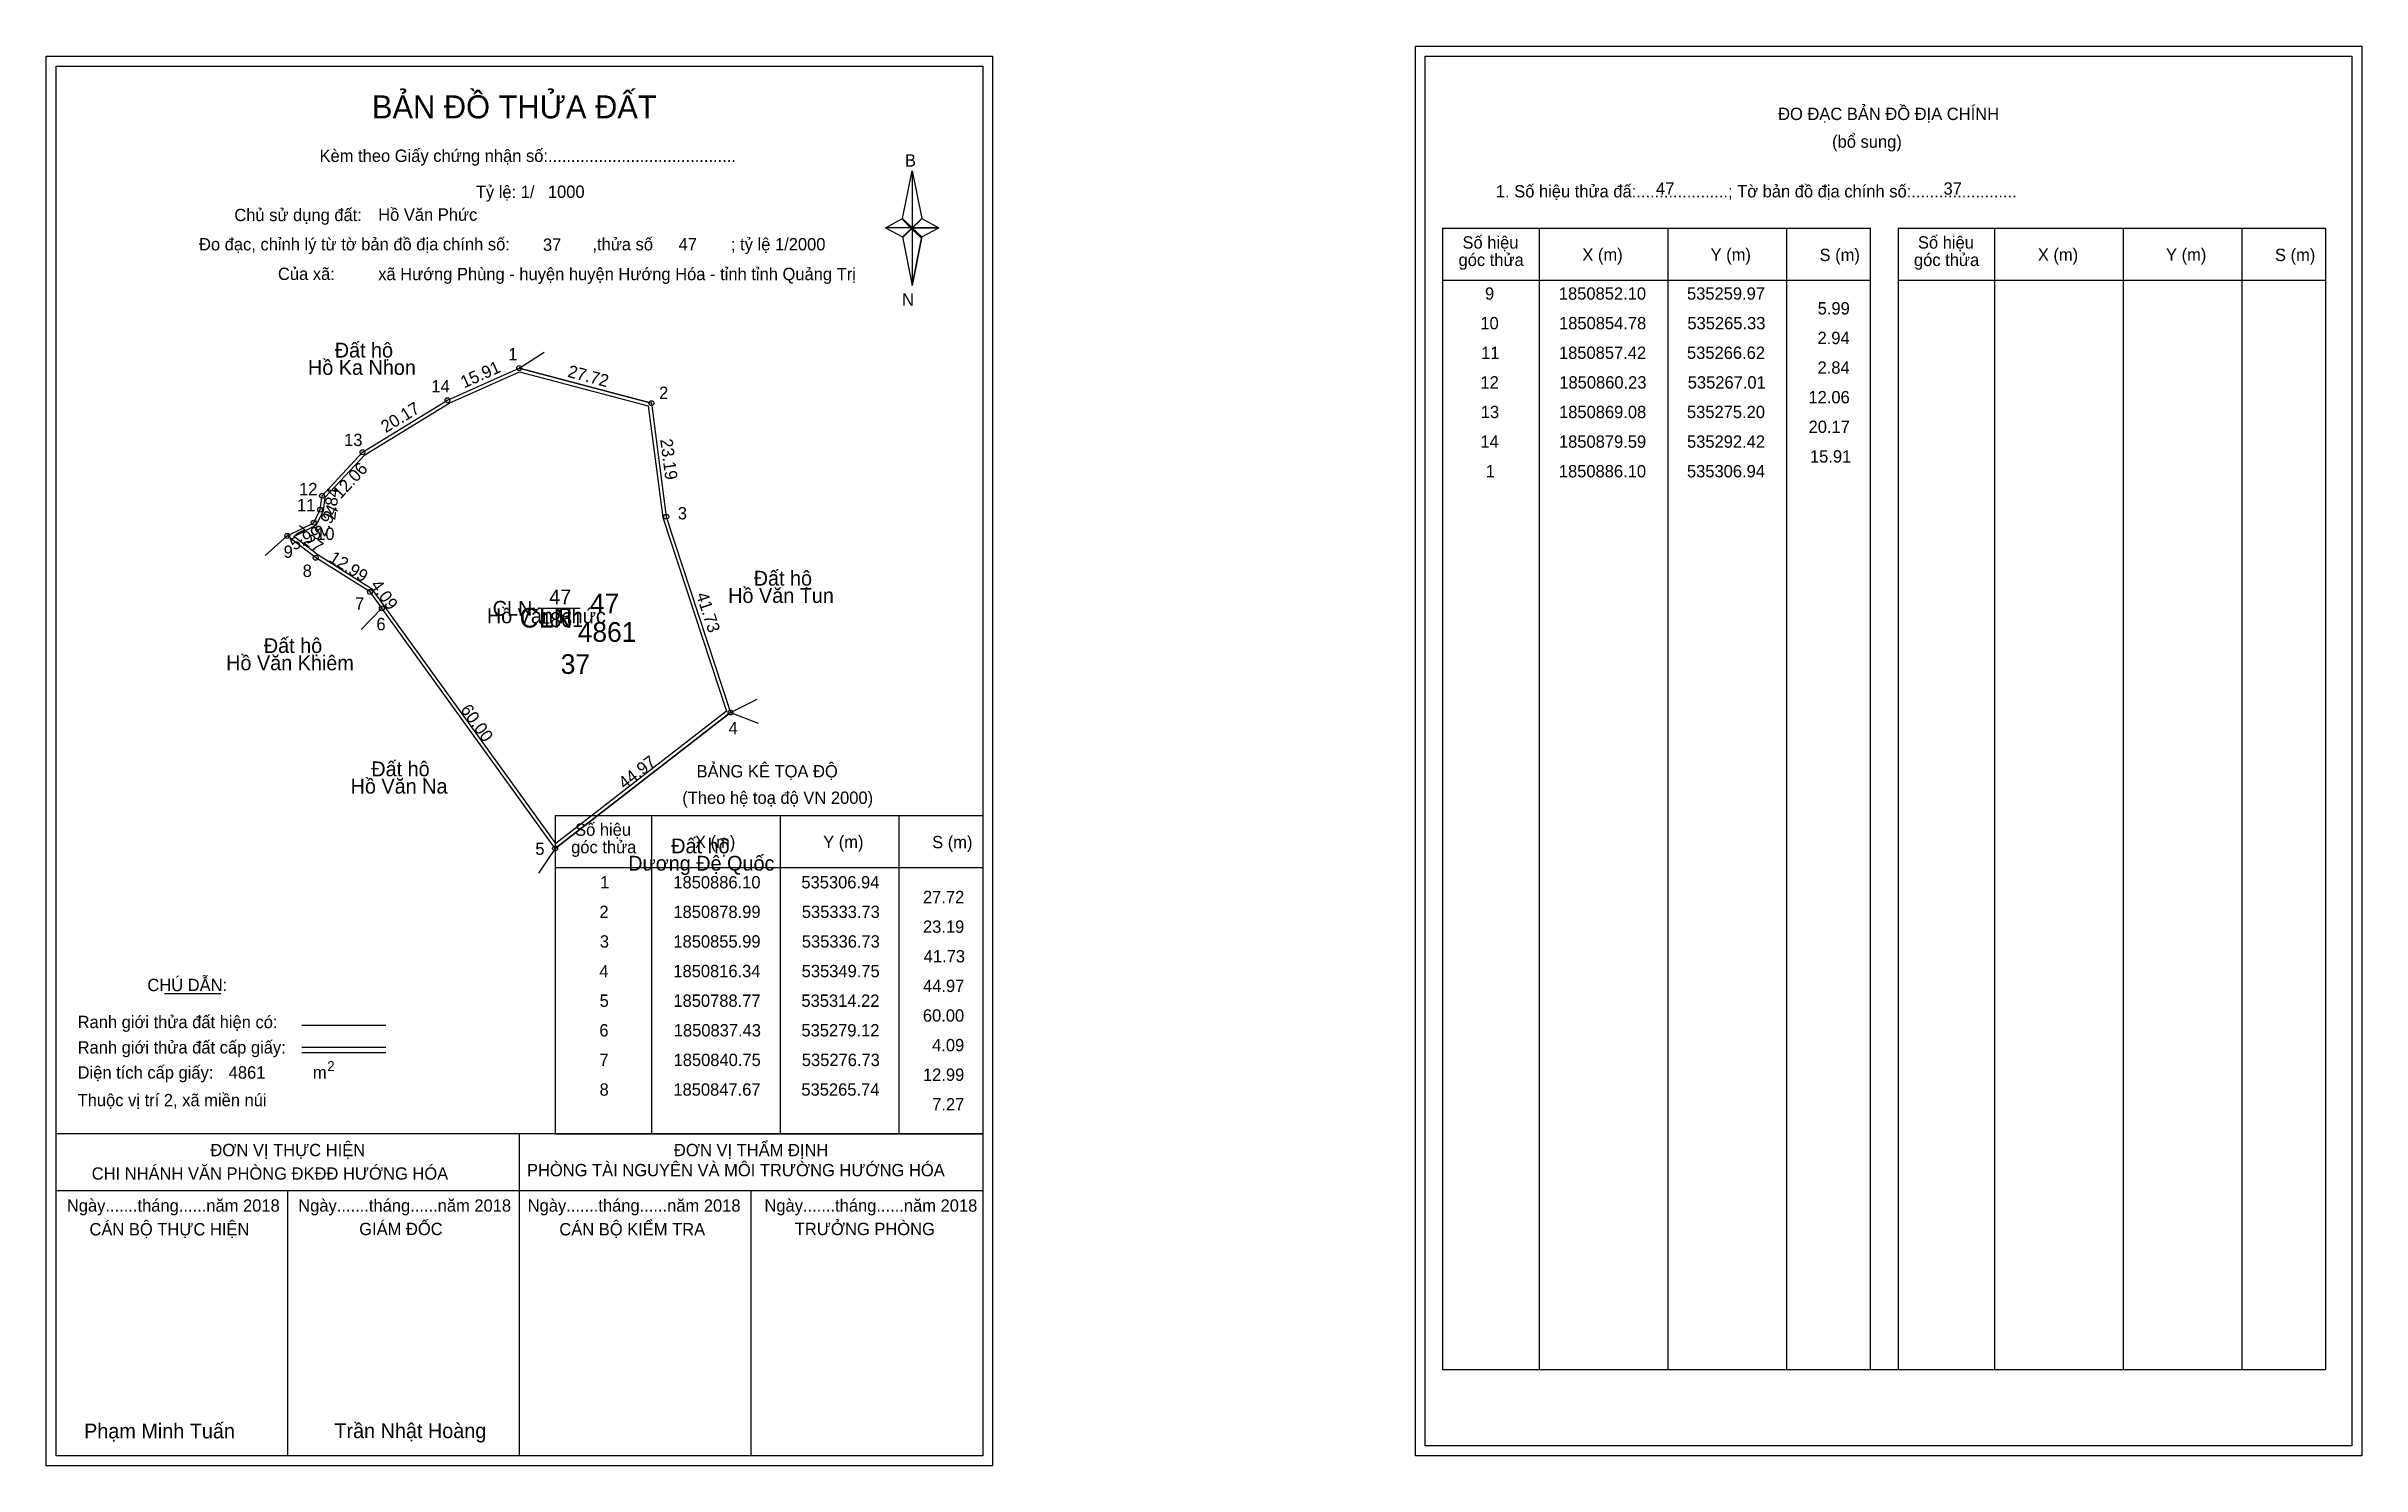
# Model space of a CAD drawing. Extents: x 535211 to 535680, y 1850664 to 1850951.
import ezdxf

# ---------------------------------------------------------------- set-up
doc = ezdxf.new("R2010")
doc.units = 0
for name, color, linetype in [('Level 1', 7, 'Continuous'), ('Level 10', 7, 'Continuous'), ('Level 11', 7, 'Continuous'), ('Level 13', 7, 'Continuous'), ('Level 2', 7, 'Continuous'), ('Level 27', 7, 'Continuous'), ('Level 3', 7, 'Continuous'), ('Level 36', 7, 'Continuous'), ('Level 4', 7, 'Continuous'), ('Level 49', 7, 'Continuous'), ('Level 5', 7, 'Continuous'), ('Level 53', 7, 'Continuous'), ('Level 55', 7, 'Continuous'), ('Level 6', 7, 'Continuous'), ('Level 63', 7, 'Continuous'), ('Level 7', 7, 'Continuous'), ('Level 9', 7, 'Continuous')]:
    doc.layers.add(name, color=color, linetype=linetype)

msp = doc.modelspace()

# ---------------------------------------------------------------- linework, layer by layer
at = {"layer": 'Level 1'}
for p, q in [((535490.48, 1850949.3), (535490.48, 1850949.3)), ((535213.16, 1850947.3), (535213.16, 1850947.3)), ((535384.58, 1850916.42), (535386.55, 1850926.06)), ((535386.55, 1850926.06), (535386.55, 1850914.53)), ((535386.55, 1850926.06), (535388.51, 1850916.42)), ((535381.13, 1850914.53), (535384.58, 1850916.42)), ((535384.58, 1850916.42), (535386.55, 1850914.53)), ((535386.4, 1850914.31), (535384.58, 1850916.2)), ((535388.37, 1850916.2), (535386.4, 1850914.31)), ((535386.4, 1850914.31), (535388.37, 1850916.2)), ((535388.51, 1850916.42), (535386.55, 1850914.53)), ((535386.55, 1850914.53), (535384.58, 1850912.69)), ((535386.4, 1850914.31), (535384.58, 1850912.47)), ((535384.58, 1850912.47), (535386.4, 1850914.31)), ((535384.58, 1850912.69), (535386.55, 1850902.83)), ((535388.37, 1850912.47), (535386.4, 1850914.31)), ((535386.55, 1850914.53), (535386.55, 1850902.83)), ((535386.55, 1850914.53), (535391.96, 1850914.53)), ((535386.55, 1850914.53), (535388.51, 1850912.69)), ((535388.51, 1850912.69), (535386.55, 1850902.83)), ((535388.51, 1850912.69), (535391.96, 1850914.53)), ((535494.01, 1850914.44), (535580.61, 1850914.44)), ((535513.6, 1850683.18), (535513.6, 1850914.44)), ((535539.67, 1850683.18), (535539.67, 1850914.44)), ((535563.65, 1850914.44), (535563.65, 1850683.18)), ((535580.61, 1850914.44), (535580.61, 1850683.18)), ((535586.27, 1850914.44), (535672.87, 1850914.44)), ((535605.86, 1850683.18), (535605.86, 1850914.44)), ((535631.93, 1850683.18), (535631.93, 1850914.44)), ((535655.9, 1850914.44), (535655.9, 1850683.18)), ((535672.87, 1850914.44), (535672.87, 1850683.18)), ((535494.01, 1850903.92), (535580.61, 1850903.92)), ((535586.27, 1850903.92), (535672.87, 1850903.92)), ((535314.25, 1850795.47), (535400.85, 1850795.47)), ((535333.84, 1850730.95), (535333.84, 1850795.47)), ((535359.91, 1850730.95), (535359.91, 1850795.47)), ((535383.88, 1850795.47), (535383.88, 1850730.95)), ((535314.25, 1850784.94), (535400.85, 1850784.94)), ((535235.07, 1850759.36), (535246.48, 1850759.36)), ((535262.94, 1850752.96), (535279.95, 1850752.96)), ((535262.94, 1850748.51), (535279.95, 1850748.51)), ((535262.94, 1850747.42), (535279.95, 1850747.42)), ((535319.98, 1850730.95), (535213.15, 1850730.95)), ((535400.85, 1850730.95), (535296.01, 1850730.95)), ((535307, 1850665.72), (535307, 1850730.95)), ((535314.25, 1850730.94), (535400.85, 1850730.94)), ((535400.85, 1850719.4), (535213.15, 1850719.4)), ((535260.08, 1850665.72), (535260.08, 1850719.4)), ((535353.93, 1850665.72), (535353.93, 1850719.4)), ((535494.01, 1850683.18), (535672.87, 1850683.18)), ((535678.18, 1850667.72), (535678.18, 1850667.72)), ((535400.85, 1850665.72), (535400.85, 1850665.72))]:
    msp.add_line(p, q, dxfattribs=at)
for points in [[(535384.58, 1850916.42), (535386.55, 1850926.06), (535386.55, 1850914.53)], [(535386.55, 1850914.53), (535388.51, 1850916.42), (535391.96, 1850914.53)], [(535381.13, 1850914.53), (535384.58, 1850912.69), (535386.55, 1850914.53)], [(535386.55, 1850914.53), (535386.55, 1850902.83), (535388.51, 1850912.69)]]:
    msp.add_lwpolyline(points, close=True, dxfattribs=at)
at = {"layer": 'Level 10'}
for p, q in [((535333.73, 1850878.99), (535306.94, 1850886.1)), ((535275.2, 1850869.08), (535292.42, 1850879.59)), ((535259.97, 1850852.1), (535265.33, 1850854.78)), ((535314.22, 1850788.77), (535349.75, 1850816.34))]:
    msp.add_line(p, q, dxfattribs=at)
for points in [[(535349.75, 1850816.34), (535314.22, 1850788.77), (535279.12, 1850837.43), (535276.73, 1850840.75), (535265.74, 1850847.67), (535259.97, 1850852.1), (535265.33, 1850854.78), (535266.62, 1850857.42), (535267.01, 1850860.23), (535275.2, 1850869.08), (535292.42, 1850879.59), (535306.94, 1850886.1), (535333.73, 1850878.99), (535336.73, 1850855.99)], [(535348.93, 1850816.59), (535314.36, 1850789.77), (535279.69, 1850837.84), (535277.22, 1850841.27), (535266.14, 1850848.25), (535261.28, 1850851.97), (535265.85, 1850854.26), (535267.3, 1850857.21), (535267.67, 1850859.92), (535275.65, 1850868.53), (535292.75, 1850878.97), (535307, 1850885.36), (535333.1, 1850878.43), (535336.04, 1850855.83)]]:
    msp.add_lwpolyline(points, close=True, dxfattribs=at)
at = {"layer": 'Level 11'}
for centre in [(535306.94, 1850886.1), (535292.42, 1850879.59), (535333.73, 1850878.99), (535275.2, 1850869.08), (535267.01, 1850860.23), (535265.33, 1850854.78), (535266.62, 1850857.42), (535336.73, 1850855.99), (535259.97, 1850852.1), (535265.74, 1850847.67), (535276.73, 1850840.75), (535279.12, 1850837.43), (535349.75, 1850816.34), (535349.75, 1850816.34), (535314.22, 1850788.77)]:
    msp.add_circle(centre, 0.5, dxfattribs=at)
at = {"layer": 'Level 27'}
for p, q in [((535306.94, 1850886.1), (535312.01, 1850889.31)), ((535259.97, 1850852.1), (535255.48, 1850848.12)), ((535279.12, 1850837.43), (535274.91, 1850833.15)), ((535349.75, 1850816.34), (535355.12, 1850819.02)), ((535349.75, 1850816.34), (535355.35, 1850814.18)), ((535314.22, 1850788.77), (535310.86, 1850783.8))]:
    msp.add_line(p, q, dxfattribs=at)
at = {"layer": 'Level 3'}
for p, q in [((535494.01, 1850914.44), (535494.01, 1850683.18)), ((535586.27, 1850914.44), (535586.27, 1850683.18)), ((535314.25, 1850795.47), (535314.25, 1850730.95))]:
    msp.add_line(p, q, dxfattribs=at)
at = {"layer": 'Level 63'}
for points in [[(535211.15, 1850949.3), (535402.85, 1850949.3), (535402.85, 1850663.72), (535211.15, 1850663.72)], [(535488.48, 1850951.3), (535680.18, 1850951.3), (535680.18, 1850665.72), (535488.48, 1850665.72)], [(535490.48, 1850949.3), (535678.18, 1850949.3), (535678.18, 1850667.72), (535490.48, 1850667.72)], [(535213.15, 1850947.3), (535400.85, 1850947.3), (535400.85, 1850665.72), (535213.15, 1850665.72)]]:
    msp.add_lwpolyline(points, close=True, dxfattribs=at)
at = {"layer": 'Level 9'}
msp.add_line((535310.97, 1850837.44), (535319.3, 1850837.44), dxfattribs=at)

# ---------------------------------------------------------------- texts
at = {"layer": 'Level 1'}
for s, height, p in [('BẢN ĐỒ THỬA ĐẤT', 4.6657, (535277.12, 1850936.7)), ('ĐO ĐẠC BẢN ĐỒ ĐỊA CHÍNH', 2.5, (535561.96, 1850936.36)), ('(bổ sung)', 2.5, (535572.9, 1850930.74)), ('Kèm theo Giấy chứng nhận số:.........................................', 2.5, (535266.5, 1850927.87)), ('B', 2.5, (535385.09, 1850926.93)), ('1. Số hiệu thửa đấ:....................; Tờ bản đồ địa chính số:.......................', 2.5, (535504.79, 1850920.68)), ('Chủ sử dụng đất:', 2.5, (535249.24, 1850915.88)), ('Đo đạc, chỉnh lý từ tờ bản đồ địa chính số:                  ,thửa số                 ; tỷ lệ 1/2000', 2.5, (535242.09, 1850909.95)), ('Số hiệu', 2.5, (535498.03, 1850910.31)), ('X (m)', 2.5, (535522.31, 1850907.84)), ('Y (m)', 2.5, (535548.29, 1850907.84)), ('S (m)', 2.5, (535570.36, 1850907.79)), ('Số hiệu', 2.5, (535590.29, 1850910.31)), ('X (m)', 2.5, (535614.57, 1850907.84)), ('Y (m)', 2.5, (535640.54, 1850907.84)), ('S (m)', 2.5, (535662.62, 1850907.79)), ('Của xã:', 2.5, (535258.08, 1850903.95)), ('góc thửa', 2.5, (535497.23, 1850906.78)), ('góc thửa', 2.5, (535589.49, 1850906.78)), ('N', 2.5, (535384.49, 1850898.76)), ('BẢNG KÊ TỌA ĐỘ', 2.5, (535342.88, 1850803.17)), ('(Theo hệ toạ độ VN 2000)', 2.5, (535339.98, 1850797.81)), ('Số hiệu', 2.5, (535318.27, 1850791.34)), ('góc thửa', 2.5, (535317.47, 1850787.81)), ('X (m)', 2.5, (535342.55, 1850788.86)), ('Y (m)', 2.5, (535368.52, 1850788.86)), ('S (m)', 2.5, (535390.6, 1850788.81)), ('CHÚ DẪN:', 2.5, (535231.63, 1850759.87)), ('Ranh giới thửa đất hiện có:', 2.5, (535217.5, 1850752.37)), ('Ranh giới thửa đất cấp giấy:', 2.5, (535217.5, 1850747.23)), ('Diện tích cấp giấy:', 2.5, (535217.5, 1850742.15)), ('m', 2.5, (535265.16, 1850742.17)), ('2', 2, (535268.06, 1850743.68)), ('Thuộc vị trí 2, xã miền núi', 2.5, (535217.5, 1850736.55)), ('ĐƠN VỊ THỰC HIỆN', 2.5, (535244.39, 1850726.43)), ('ĐƠN VỊ THẨM ĐỊNH', 2.5, (535338.29, 1850726.43)), ('CHI NHÁNH VĂN PHÒNG ĐKĐĐ HƯỚNG HÓA', 2.5, (535220.35, 1850721.67)), ('PHÒNG TÀI NGUYÊN VÀ MÔI TRƯỜNG HƯỚNG HÓA', 2.5, (535308.52, 1850722.36)), ('Ngày.......tháng......năm 2018', 2.5, (535215.32, 1850715.19)), ('Ngày.......tháng......năm 2018', 2.5, (535262.19, 1850715.19)), ('Ngày.......tháng......năm 2018', 2.5, (535308.67, 1850715.19)), ('Ngày.......tháng......năm 2018', 2.5, (535356.63, 1850715.19)), ('CÁN BỘ THỰC HIỆN', 2.5, (535219.9, 1850710.38)), ('GIÁM ĐỐC', 2.5, (535274.54, 1850710.44)), ('CÁN BỘ KIỂM TRA', 2.5, (535315.08, 1850710.38)), ('TRƯỞNG PHÒNG', 2.5, (535362.77, 1850710.44)), ('Phạm Minh Tuấn', 3, (535218.81, 1850669.26)), ('Trần Nhật Hoàng', 3, (535269.51, 1850669.31))]:
    msp.add_text(s, height=height, dxfattribs=at).set_placement(p)
at = {"layer": 'Level 11'}
msp.add_text('Tỷ lệ: 1/', height=2.5, dxfattribs=at).set_placement((535298.16, 1850920.56))
at = {"layer": 'Level 13'}
for s, p in [('47', (535313.02, 1850838.24)), ('CLN', (535301.58, 1850835.94)), ('4861', (535310.97, 1850833.64))]:
    msp.add_text(s, height=3, dxfattribs=at).set_placement(p)
at = {"layer": 'Level 2'}
msp.add_text('Hồ Văn Phức', height=3, dxfattribs=at).set_placement((535300.4, 1850834.41))
at = {"layer": 'Level 3'}
msp.add_text('CLN ', height=4, dxfattribs=at).set_placement((535307.04, 1850833.53))
at = {"layer": 'Level 36'}
for s, p in [('Đất hộ', (535269.58, 1850888.24)), ('Hồ Ka Nhon', (535264.16, 1850884.74)), ('Đất hộ', (535354.45, 1850842.03)), ('Hồ Văn Tun', (535349.28, 1850838.53)), ('Đất hộ', (535255.22, 1850828.38)), ('Hồ Văn Khiêm', (535247.58, 1850824.88)), ('Hồ Văn Na', (535272.8, 1850799.9)), ('Đất hộ', (535276.99, 1850803.4)), ('Đất hộ', (535337.74, 1850787.79)), ('Dương Đệ Quốc', (535329.03, 1850784.29))]:
    msp.add_text(s, height=3, dxfattribs=at).set_placement(p)
at = {"layer": 'Level 4'}
msp.add_text('47', height=4, dxfattribs=at).set_placement((535321.27, 1850836.42))
at = {"layer": 'Level 49'}
for s, rotation, p in [('15.91', 24.1489, (535295.77, 1850881.97)), ('27.72', 345.1365, (535316.6, 1850884.36)), ('20.17', 31.3973, (535279.92, 1850872.9)), ('23.19', 277.4314, (535335.5, 1850871.64)), ('12.06', 47.2181, (535270.75, 1850859.42)), ('2.84', 82.0984, (535269.65, 1850855.23)), ('5.99', 26.5651, (535261.31, 1850849.08)), ('7.27', 322.4842, (535260.84, 1850852.44)), ('2.94', 63.9582, (535267.55, 1850851.8)), ('12.99', 327.8029, (535268.21, 1850847.06)), ('4.09', 305.7493, (535276.73, 1850842.12)), ('41.73', 288.1788, (535342.75, 1850840.22)), ('60.00', 305.8041, (535294.93, 1850816.88)), ('44.97', 37.8102, (535328.28, 1850800.69))]:
    msp.add_text(s, height=2.5, rotation=rotation, dxfattribs=at).set_placement(p)
at = {"layer": 'Level 5'}
msp.add_text('4861', height=4, dxfattribs=at).set_placement((535318.8, 1850830.64))
at = {"layer": 'Level 53'}
for s, p in [('9', (535502.59, 1850899.96)), ('1850852.10', (535517.55, 1850899.96)), ('535259.97', (535543.51, 1850899.96)), ('10', (535501.65, 1850893.96)), ('1850854.78', (535517.59, 1850893.96)), ('535265.33', (535543.59, 1850893.96)), ('5.99', (535569.98, 1850896.96)), ('2.94', (535569.95, 1850890.96)), ('11', (535501.81, 1850887.96)), ('1850857.42', (535517.57, 1850887.96)), ('535266.62', (535543.51, 1850887.96)), ('2.84', (535569.95, 1850884.96)), ('12', (535501.66, 1850881.96)), ('1850860.23', (535517.64, 1850881.96)), ('535267.01', (535543.66, 1850881.96)), ('13', (535501.74, 1850875.96)), ('1850869.08', (535517.59, 1850875.96)), ('535275.20', (535543.5, 1850875.96)), ('12.06', (535568.11, 1850878.96)), ('20.17', (535568.14, 1850872.96)), ('14', (535501.65, 1850869.96)), ('1850879.59', (535517.57, 1850869.96)), ('535292.42', (535543.51, 1850869.96)), ('15.91', (535568.42, 1850866.96)), ('1', (535502.73, 1850863.96)), ('1850886.10', (535517.55, 1850863.96)), ('535306.94', (535543.5, 1850863.96)), ('1', (535323.35, 1850780.69)), ('1850886.10', (535338.17, 1850780.69)), ('535306.94', (535364.11, 1850780.69)), ('27.72', (535388.74, 1850777.69)), ('2', (535323.2, 1850774.69)), ('1850878.99', (535338.18, 1850774.69)), ('535333.73', (535364.2, 1850774.69)), ('23.19', (535388.74, 1850771.69)), ('3', (535323.28, 1850768.69)), ('1850855.99', (535338.18, 1850768.69)), ('535336.73', (535364.2, 1850768.69)), ('4', (535323.19, 1850762.69)), ('1850816.34', (535338.17, 1850762.69)), ('535349.75', (535364.17, 1850762.69)), ('41.73', (535388.89, 1850765.69)), ('44.97', (535388.75, 1850759.69)), ('5', (535323.24, 1850756.69)), ('1850788.77', (535338.18, 1850756.69)), ('535314.22', (535364.12, 1850756.69)), ('60.00', (535388.72, 1850753.69)), ('6', (535323.19, 1850750.69)), ('1850837.43', (535338.26, 1850750.69)), ('535279.12', (535364.12, 1850750.69)), ('7', (535323.2, 1850744.69)), ('1850840.75', (535338.22, 1850744.69)), ('535276.73', (535364.2, 1850744.69)), ('4.09', (535390.59, 1850747.69)), ('12.99', (535388.74, 1850741.69)), ('8', (535323.23, 1850738.69)), ('1850847.67', (535338.18, 1850738.69)), ('535265.74', (535364.11, 1850738.69)), ('7.27', (535390.6, 1850735.69))]:
    msp.add_text(s, height=2.5, dxfattribs=at).set_placement(p)
at = {"layer": 'Level 55'}
for s, height, p in [('267', 0.11, (535306.82, 1850885.99)), ('267', 0.11, (535306.82, 1850885.99)), ('1', 0.4, (535306.83, 1850886.1)), ('0', 0.11, (535306.9, 1850885.99)), ('0', 0.11, (535306.9, 1850885.99)), ('14', 0.4, (535292.13, 1850879.59)), ('0', 0.11, (535292.38, 1850879.48)), ('0', 0.11, (535292.38, 1850879.48)), ('2', 0.4, (535333.59, 1850878.99)), ('267', 0.11, (535333.61, 1850878.88)), ('267', 0.11, (535333.61, 1850878.88)), ('13', 0.4, (535274.93, 1850869.08)), ('0', 0.11, (535275.16, 1850868.97)), ('0', 0.11, (535275.16, 1850868.97)), ('12', 0.4, (535266.73, 1850860.23)), ('0', 0.11, (535266.97, 1850860.12)), ('0', 0.11, (535266.97, 1850860.12)), ('10', 0.4, (535265.05, 1850854.78)), ('0', 0.11, (535265.29, 1850854.67)), ('0', 0.11, (535265.29, 1850854.67)), ('11', 0.4, (535266.36, 1850857.42)), ('0', 0.11, (535266.58, 1850857.31)), ('0', 0.11, (535266.58, 1850857.31)), ('267', 0.11, (535336.61, 1850855.88)), ('267', 0.11, (535336.61, 1850855.88)), ('3', 0.4, (535336.61, 1850855.99)), ('9', 0.4, (535259.83, 1850852.1)), ('55', 0.11, (535259.89, 1850851.99)), ('0', 0.11, (535259.93, 1850851.99)), ('0', 0.11, (535259.93, 1850851.99)), ('8', 0.4, (535265.61, 1850847.67)), ('55', 0.11, (535265.66, 1850847.56)), ('7', 0.4, (535276.6, 1850840.75)), ('55', 0.11, (535276.65, 1850840.64)), ('6', 0.4, (535278.98, 1850837.43)), ('268', 0.11, (535279, 1850837.32)), ('55', 0.11, (535279.04, 1850837.32)), ('4', 0.4, (535349.61, 1850816.34)), ('267', 0.11, (535349.63, 1850816.23)), ('267', 0.11, (535349.63, 1850816.23)), ('61', 0.11, (535349.68, 1850816.23)), ('5', 0.4, (535314.09, 1850788.77)), ('268', 0.11, (535314.1, 1850788.66)), ('61', 0.11, (535314.15, 1850788.66))]:
    msp.add_text(s, height=height, dxfattribs=at).set_placement(p)
at = {"layer": 'Level 6'}
for s, p in [('1000', (535312.76, 1850920.58)), ('47', (535537.24, 1850921.22)), ('37', (535595.48, 1850921.24)), ('Hồ Văn Phức', (535278.38, 1850915.95)), ('37', (535311.76, 1850909.86)), ('47', (535339.24, 1850909.94)), ('xã Hướng Phùng - huyện huyện Hướng Hóa - tỉnh tỉnh Quảng Trị', (535278.39, 1850903.91)), ('4861', (535248.1, 1850742.15))]:
    msp.add_text(s, height=2.5, dxfattribs=at).set_placement(p)
at = {"layer": 'Level 7'}
msp.add_text('37', height=4, dxfattribs=at).set_placement((535315.36, 1850824.14))
at = {"layer": 'Level 9'}
for s, p in [('1', (535304.73, 1850887.67)), ('14', (535289.15, 1850881.17)), ('2', (535335.29, 1850879.85)), ('13', (535271.48, 1850870.31)), ('11', (535261.94, 1850857.1)), ('12', (535262.35, 1850860.35)), ('3', (535339.08, 1850855.45)), ('9', (535259.24, 1850847.65)), ('10', (535265.82, 1850851.28)), ('8', (535263.09, 1850843.79)), ('7', (535273.7, 1850837.17)), ('6', (535278.02, 1850832.99)), ('4', (535349.36, 1850811.92)), ('5', (535310.22, 1850787.47))]:
    msp.add_text(s, height=2.5, dxfattribs=at).set_placement(p)

doc.saveas('drawing.dxf')
